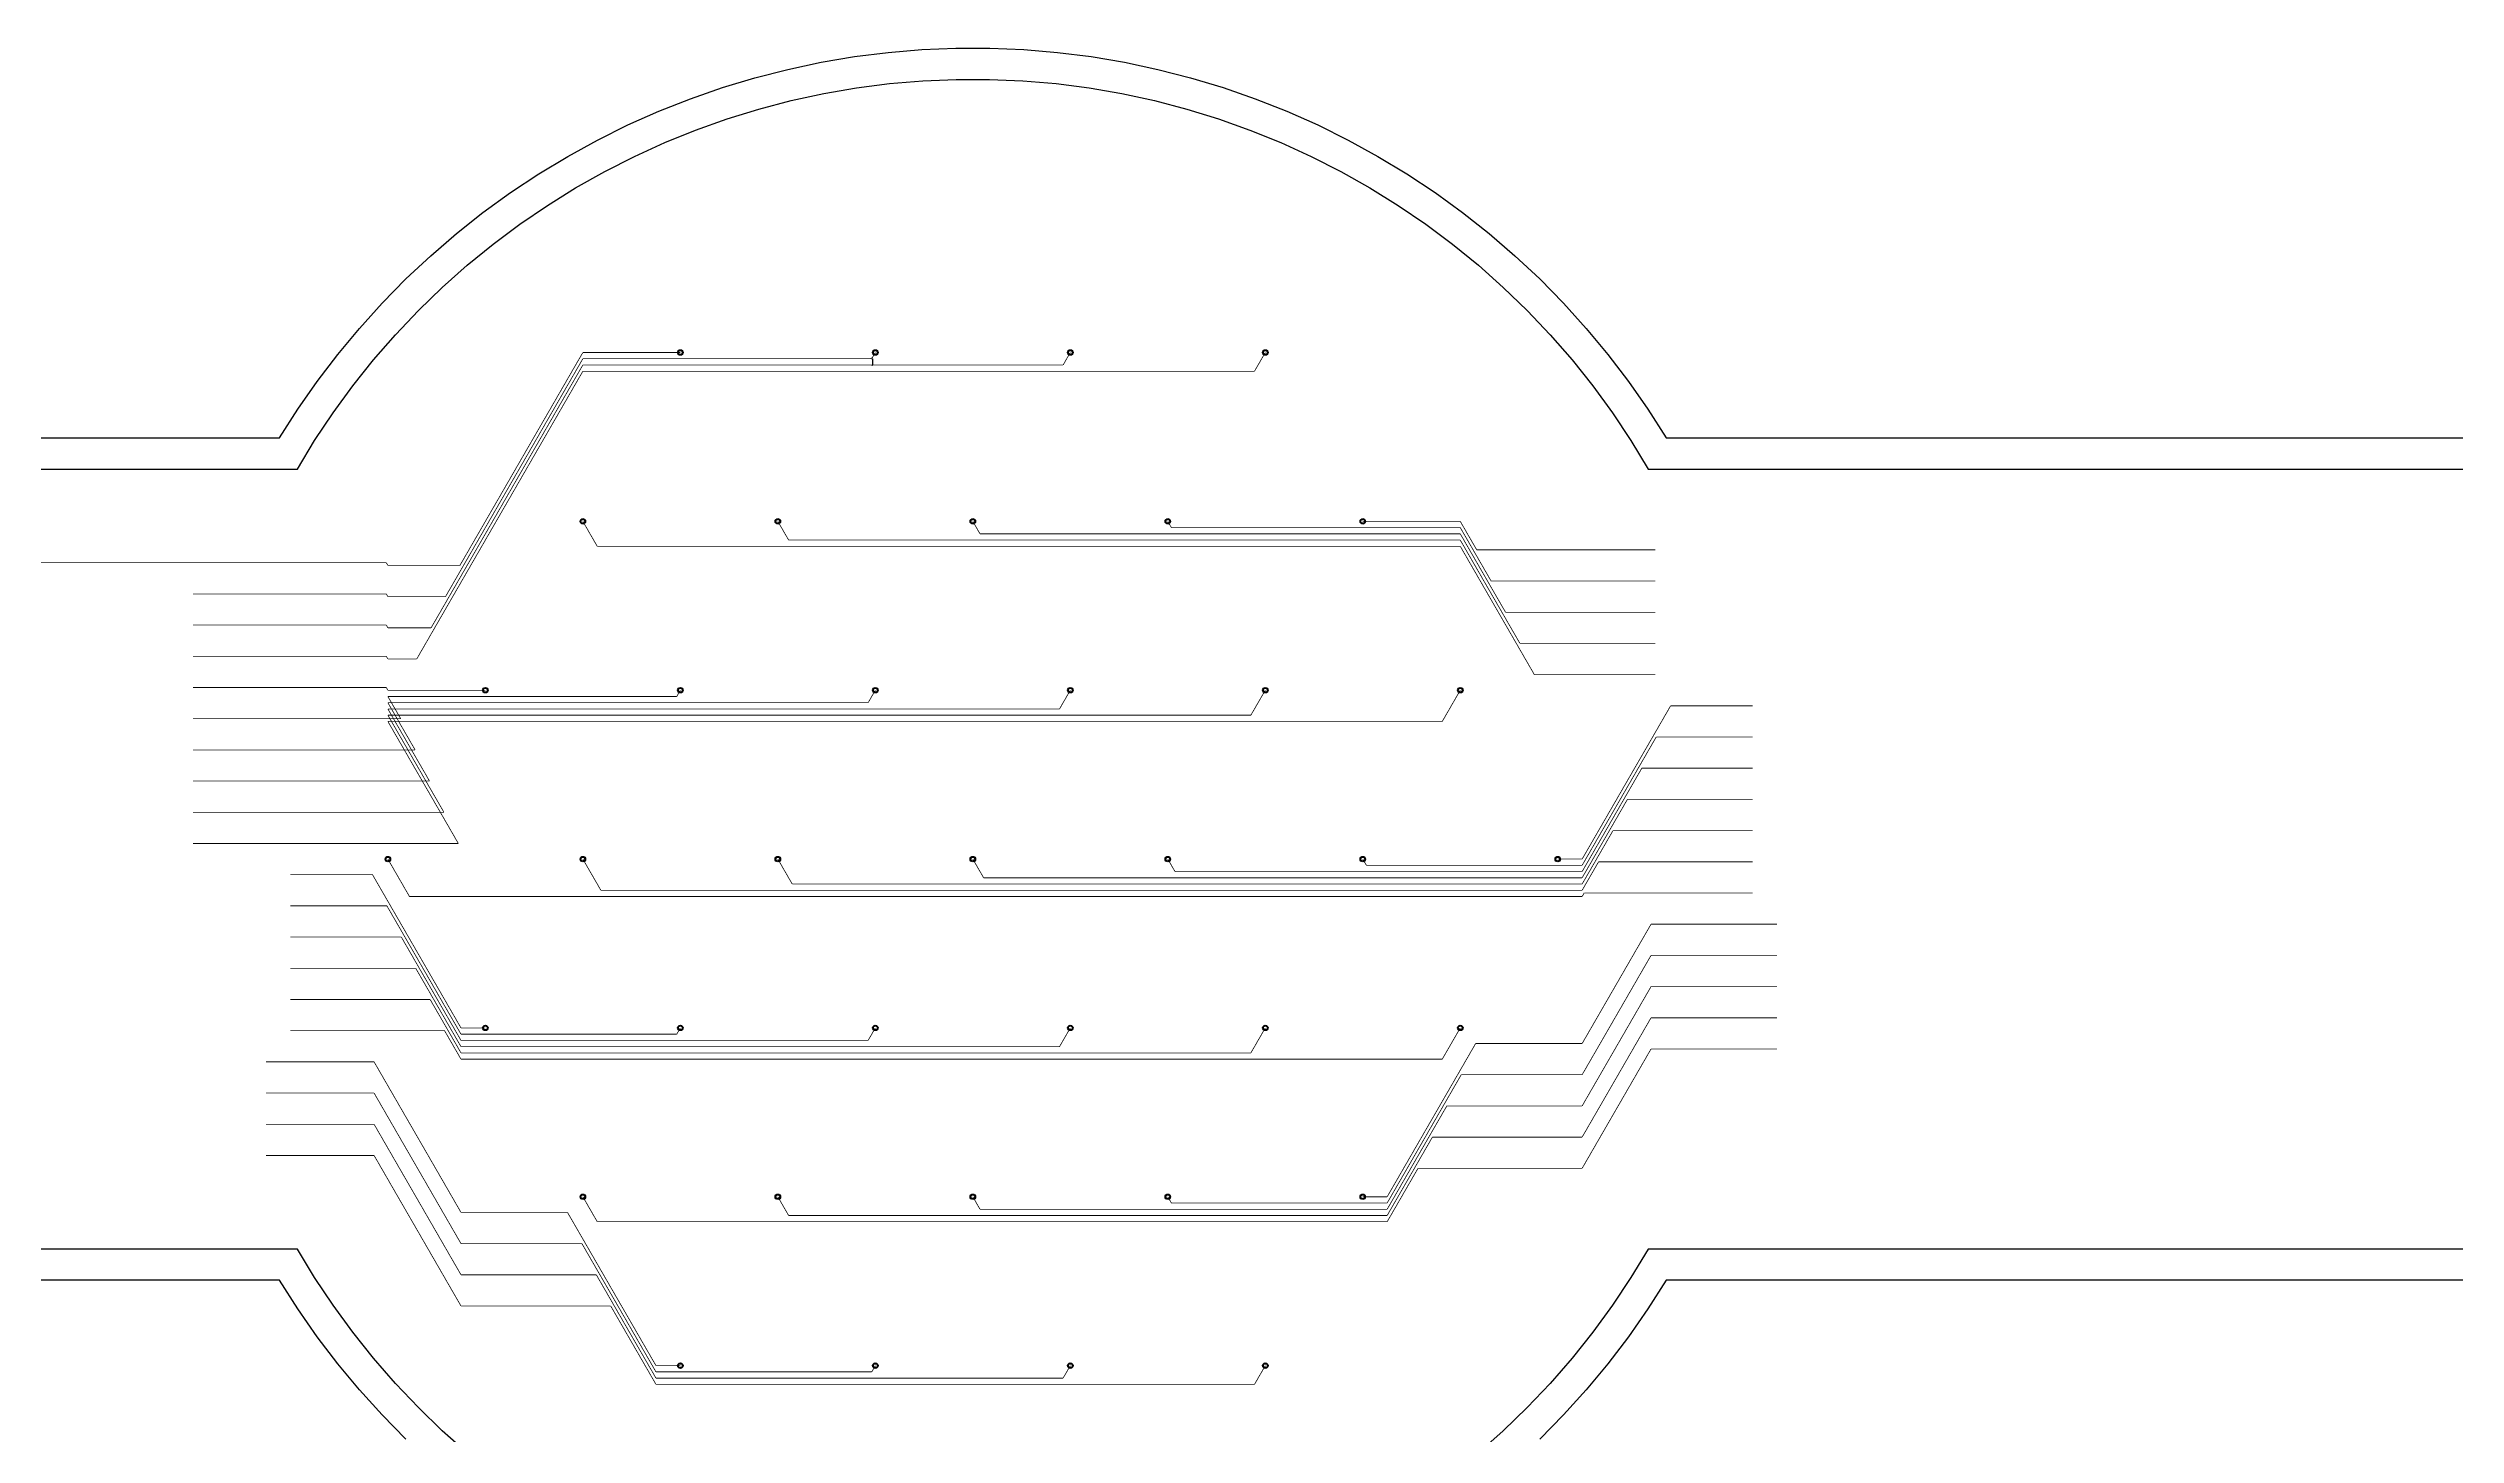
# Model space of a CAD drawing. Header units: metres. Extents: x -54999 to 54999, y -52014 to 54102.
# Drawn here: x -4214 to 26657, y 16311 to 34091 of the extents above; entities that cross this region are included whole.
import ezdxf

# ---------------------------------------------------------------- set-up
doc = ezdxf.new("R2010")
doc.units = ezdxf.units.M
for name, color, linetype in [('eDura_outline_ext', 6, 'Continuous'), ('eDura_outline_int', 6, 'Continuous'), ('etch', 3, 'Continuous'), ('metal', 4, 'Continuous')]:
    doc.layers.add(name, color=color, linetype=linetype)
doc.dimstyles.get("Standard").update_dxf_attribs({"dimtxt": 2.5, "dimasz": 2.5, "dimexe": 1.25, "dimexo": 0.625, "dimtad": 1, "dimdec": 0, "dimtxsty": 'Standard', "dimcen": 2.5, "dimadec": 0, "dimazin": 0, "dimtfac": 1, "dimtmove": 0, "dimatfit": 3, "dimarcsym": 0})

# ---------------------------------------------------------------- blocks, each defined once
blk = doc.blocks.new('*D20')
at = {"color": 0, "lineweight": -2, "transparency": 16777216}
for p, q in [((6346, 30108), (6356, 30108)), ((6346, 30028), (6356, 30028)), ((6355, 30106), (6355, 30031))]:
    blk.add_line(p, q, dxfattribs=at)
at = {"color": 0, "transparency": 16777216}
for points in [[(6355, 30106), (6356, 30106), (6355, 30108)], [(6355, 30031), (6356, 30031), (6355, 30028)]]:
    blk.add_solid(points, dxfattribs=at)
at = {"layer": 'Defpoints', "color": 0, "transparency": 16777216}
for p in [(6346, 30108), (6346, 30028), (6355, 30028)]:
    blk.add_point(p, dxfattribs=at)
at = {"color": 0, "transparency": 16777216, "insert": (6353, 30068), "char_height": 2.5, "attachment_point": 5, "rotation": 90}
blk.add_mtext('80', dxfattribs=at)

msp = doc.modelspace()

# ---------------------------------------------------------------- linework, layer by layer
at = {"layer": 'eDura_outline_ext'}
for points in [[(-21446.427, 29093.055), (-1246.427, 29093.055), (-1246.427, 29093.055), (-1012.834, 29460.02), (-764.099, 29816.895), (-500.657, 30163.057), (-222.97, 30497.899), (68.476, 30820.836), (373.172, 31131.302), (690.585, 31428.755), (1020.159, 31712.674), (1361.317, 31982.563), (1713.464, 32237.949), (2075.982, 32478.386), (2448.238, 32703.452), (2829.58, 32912.754), (3219.341, 33105.926), (3616.84, 33282.63), (4021.38, 33442.557), (4432.254, 33585.427), (4848.743, 33710.989), (5270.118, 33819.025), (5695.643, 33909.346), (6124.573, 33981.792), (6556.157, 34036.238), (6989.64, 34072.589), (7424.265, 34090.78), (7859.27, 34090.78), (8293.894, 34072.589), (8727.377, 34036.238), (9158.961, 33981.792), (9587.891, 33909.346), (10013.416, 33819.025), (10434.792, 33710.989), (10851.281, 33585.427), (11262.155, 33442.557), (11666.695, 33282.63), (12064.193, 33105.926), (12453.954, 32912.754), (12835.296, 32703.452), (13207.552, 32478.386), (13570.07, 32237.949), (13922.217, 31982.563), (14263.376, 31712.674), (14592.95, 31428.755), (14910.362, 31131.302), (15215.058, 30820.836), (15506.505, 30497.899), (15784.192, 30163.057), (16047.633, 29816.895), (16296.368, 29460.02), (16529.962, 29093.055), (16529.962, 29093.055), (36729.962, 29093.055)], [(373.172, 16254.807), (68.476, 16565.274), (-222.97, 16888.211), (-500.657, 17223.053), (-764.099, 17569.214), (-1012.834, 17926.09), (-1246.427, 18293.055), (-1246.427, 18293.055), (-21446.427, 18293.055)], [(36729.962, 18293.055), (16529.962, 18293.055), (16529.962, 18293.055), (16296.368, 17926.09), (16047.633, 17569.214), (15784.192, 17223.053), (15506.505, 16888.211), (15215.058, 16565.274), (14910.362, 16254.807)]]:
    msp.add_lwpolyline(points, dxfattribs=at)
at = {"layer": 'eDura_outline_int'}
for points in [[(-21018.487, 28693.055), (-1018.487, 28693.055), (-1018.487, 28693.055), (-796.928, 29058.538), (-559.955, 29414.221), (-308.001, 29759.453), (-41.524, 30093.604), (238.987, 30416.064), (533.021, 30726.242), (840.04, 31023.573), (1159.483, 31307.514), (1490.768, 31577.546), (1833.288, 31833.176), (2186.418, 32073.936), (2549.514, 32299.387), (2921.911, 32509.117), (3302.93, 32702.743), (3691.874, 32879.912), (4088.034, 33040.299), (4490.685, 33183.612), (4899.092, 33309.589), (5312.509, 33418), (5730.181, 33508.646), (6151.344, 33581.363), (6575.231, 33636.017), (7001.065, 33672.509), (7428.07, 33690.771), (7855.465, 33690.771), (8282.469, 33672.509), (8708.304, 33636.017), (9132.19, 33581.363), (9553.353, 33508.646), (9971.025, 33418), (10384.442, 33309.589), (10792.849, 33183.612), (11195.5, 33040.299), (11591.66, 32879.912), (11980.605, 32702.743), (12361.623, 32509.117), (12734.021, 32299.387), (13097.116, 32073.936), (13450.247, 31833.176), (13792.767, 31577.546), (14124.051, 31307.514), (14443.495, 31023.573), (14750.513, 30726.242), (15044.547, 30416.064), (15325.058, 30093.604), (15591.535, 29759.453), (15843.49, 29414.221), (16080.463, 29058.538), (16302.021, 28693.055), (16302.021, 28693.055), (36302.021, 28693.055)], [(1159.483, 16078.595), (840.04, 16362.536), (533.021, 16659.867), (238.987, 16970.046), (-41.524, 17292.505), (-308.001, 17626.656), (-559.955, 17971.888), (-796.928, 18327.571), (-1018.487, 18693.055), (-1018.487, 18693.055), (-21018.487, 18693.055)], [(36302.021, 18693.055), (16302.021, 18693.055), (16302.021, 18693.055), (16080.463, 18327.571), (15843.49, 17971.888), (15591.535, 17626.656), (15325.058, 17292.505), (15044.547, 16970.046), (14750.513, 16659.867), (14443.495, 16362.536), (14124.051, 16078.595)]]:
    msp.add_lwpolyline(points, dxfattribs=at)
at = {"layer": 'etch'}
for centre in [(3891.767, 30188.245), (6391.767, 30188.245), (8891.767, 30188.245), (11391.767, 30188.245), (2641.767, 28023.182), (5141.767, 28023.182), (7641.767, 28023.182), (10141.767, 28023.182), (12641.767, 28023.182), (1391.767, 25858.118), (3891.767, 25858.118), (6391.767, 25858.118), (8891.767, 25858.118), (11391.767, 25858.118), (13891.767, 25858.118), (141.767, 23693.055), (2641.767, 23693.055), (5141.767, 23693.055), (7641.767, 23693.055), (10141.767, 23693.055), (12641.767, 23693.055), (15141.767, 23693.055), (1391.767, 21527.991), (3891.767, 21527.991), (6391.767, 21527.991), (8891.767, 21527.991), (11391.767, 21527.991), (13891.767, 21527.991), (2641.767, 19362.928), (5141.767, 19362.928), (7641.767, 19362.928), (10141.767, 19362.928), (12641.767, 19362.928), (3891.767, 17197.864), (6391.767, 17197.864), (8891.767, 17197.864), (11391.767, 17197.864)]:
    msp.add_circle(centre, 25, dxfattribs=at)
at = {"layer": 'metal'}
for points in [[(2641.767, 29948.245, 10, 10, 0), (511.271, 26258.118, 10, 10, 0)], [(2641.767, 30028.245, 10, 10, 0), (696.023, 26658.118, 10, 10, 0)], [(2641.767, 30108.245, 10, 10, 0), (880.776, 27058.118, 10, 10, 0)], [(2641.767, 30188.245, 10, 10, 0), (1065.528, 27458.118, 10, 10, 0)], [(6391.767, 30188.245, 10, 10, 0), (6360.013, 30133.245, 10, 10, -0.267949192), (6316.712, 30108.245, 10, 10, 0), (2641.767, 30108.245, 10, 10, 0)], [(3891.767, 30188.245, 10, 10, 0), (2641.767, 30188.245, 10, 10, 0)], [(8799.391, 30028.245, 10, 10, 0), (2641.767, 30028.245, 10, 10, 0)], [(11253.203, 29948.245, 10, 10, 0), (2641.767, 29948.245, 10, 10, 0)], [(3891.767, 30188.245, 10, 10, 0), (3891.767, 30188.245, 10, 10, 0)], [(8891.767, 30188.245, 10, 10, 0), (8799.391, 30028.245, 10, 10, 0)], [(11391.767, 30188.245, 10, 10, 0), (11253.203, 29948.245, 10, 10, 0)], [(2641.767, 28023.182, 10, 10, 0), (2826.519, 27703.182, 10, 10, 0)], [(5141.767, 28023.182, 10, 10, 0), (5280.331, 27783.182, 10, 10, 0)], [(5280.331, 27783.182, 10, 10, 0), (13891.767, 27783.182, 10, 10, 0)], [(7641.767, 28023.182, 10, 10, 0), (7734.143, 27863.182, 10, 10, 0)], [(7734.143, 27863.182, 10, 10, 0), (13891.767, 27863.182, 10, 10, 0)], [(10141.767, 28023.182, 10, 10, 0), (10187.955, 27943.182, 10, 10, 0)], [(10187.955, 27943.182, 10, 10, 0), (13891.767, 27943.182, 10, 10, 0)], [(12641.767, 28023.182, 10, 10, 0), (12641.767, 28023.182, 10, 10, 0)], [(12641.767, 28023.182, 10, 10, 0), (13891.767, 28023.182, 10, 10, 0)], [(13891.767, 28023.182, 10, 10, 0), (14102.537, 27658.118, 10, 10, 0)], [(13891.767, 27943.182, 10, 10, 0), (14287.289, 27258.118, 10, 10, 0)], [(13891.767, 27863.182, 10, 10, 0), (14472.041, 26858.118, 10, 10, 0)], [(13891.767, 27783.182, 10, 10, 0), (14656.793, 26458.118, 10, 10, 0)], [(121.597, 27493.055, 10, 10, 0), (-15978.053, 27493.055, 10, 10, 0)], [(141.767, 27458.118, 10, 10, 0), (121.597, 27493.055, 10, 10, 0)], [(2826.519, 27703.182, 10, 10, 0), (13891.767, 27703.182, 10, 10, 0)], [(13891.767, 27703.182, 10, 10, 0), (14841.545, 26058.118, 10, 10, 0)], [(14102.537, 27658.118, 10, 10, 0), (16391.767, 27658.118, 10, 10, 0)], [(1065.528, 27458.118, 10, 10, 0), (141.767, 27458.118, 10, 10, 0)], [(141.767, 27458.118, 10, 10, 0), (141.767, 27458.118, 10, 10, 0)], [(14287.289, 27258.118, 10, 10, 0), (16391.767, 27258.118, 10, 10, 0)], [(121.597, 27093.055, 10, 10, 0), (-2358.233, 27093.055, 10, 10, 0)], [(141.767, 27058.118, 10, 10, 0), (121.597, 27093.055, 10, 10, 0)], [(880.776, 27058.118, 10, 10, 0), (141.767, 27058.118, 10, 10, 0)], [(141.767, 27058.118, 10, 10, 0), (141.767, 27058.118, 10, 10, 0)], [(14472.041, 26858.118, 10, 10, 0), (16391.767, 26858.118, 10, 10, 0)], [(121.597, 26693.055, 10, 10, 0), (-2358.233, 26693.055, 10, 10, 0)], [(141.767, 26658.118, 10, 10, 0), (121.597, 26693.055, 10, 10, 0)], [(696.023, 26658.118, 10, 10, 0), (141.767, 26658.118, 10, 10, 0)], [(141.767, 26658.118, 10, 10, 0), (141.767, 26658.118, 10, 10, 0)], [(121.597, 26293.055, 10, 10, 0), (-2358.233, 26293.055, 10, 10, 0)], [(141.767, 26258.118, 10, 10, 0), (121.597, 26293.055, 10, 10, 0)], [(511.271, 26258.118, 10, 10, 0), (141.767, 26258.118, 10, 10, 0)], [(141.767, 26258.118, 10, 10, 0), (141.767, 26258.118, 10, 10, 0)], [(14656.793, 26458.118, 10, 10, 0), (16391.767, 26458.118, 10, 10, 0)], [(14841.545, 26058.118, 10, 10, 0), (16391.767, 26058.118, 10, 10, 0)], [(121.597, 25893.055, 10, 10, 0), (-2358.233, 25893.055, 10, 10, 0)], [(141.767, 25858.118, 10, 10, 0), (121.597, 25893.055, 10, 10, 0)], [(1391.767, 25858.118, 10, 10, 0), (141.767, 25858.118, 10, 10, 0)], [(3845.579, 25778.118, 10, 10, 0), (141.767, 25778.118, 10, 10, 0)], [(141.767, 25778.118, 10, 10, 0), (306.349, 25493.055, 10, 10, 0)], [(6299.391, 25698.118, 10, 10, 0), (141.767, 25698.118, 10, 10, 0)], [(141.767, 25698.118, 10, 10, 0), (491.101, 25093.055, 10, 10, 0)], [(8753.203, 25618.118, 10, 10, 0), (141.767, 25618.118, 10, 10, 0)], [(141.767, 25618.118, 10, 10, 0), (675.853, 24693.055, 10, 10, 0)], [(1391.767, 25858.118, 10, 10, 0), (1391.767, 25858.118, 10, 10, 0)], [(3891.767, 25858.118, 10, 10, 0), (3845.579, 25778.118, 10, 10, 0)], [(6391.767, 25858.118, 10, 10, 0), (6299.391, 25698.118, 10, 10, 0)], [(8891.767, 25858.118, 10, 10, 0), (8753.203, 25618.118, 10, 10, 0)], [(11391.767, 25858.118, 10, 10, 0), (11207.015, 25538.118, 10, 10, 0)], [(13891.767, 25858.118, 10, 10, 0), (13660.827, 25458.118, 10, 10, 0)], [(15454.267, 23693.055, 10, 10, 0), (16588.797, 25658.118, 10, 10, 0)], [(16588.797, 25658.118, 10, 10, 0), (17641.767, 25658.118, 10, 10, 0)], [(306.349, 25493.055, 10, 10, 0), (-2358.233, 25493.055, 10, 10, 0)], [(11207.015, 25538.118, 10, 10, 0), (141.767, 25538.118, 10, 10, 0)], [(141.767, 25538.118, 10, 10, 0), (860.605, 24293.055, 10, 10, 0)], [(13660.827, 25458.118, 10, 10, 0), (141.767, 25458.118, 10, 10, 0)], [(141.767, 25458.118, 10, 10, 0), (1045.357, 23893.055, 10, 10, 0)], [(491.101, 25093.055, 10, 10, 0), (-2358.233, 25093.055, 10, 10, 0)], [(15454.267, 23613.055, 10, 10, 0), (16404.045, 25258.118, 10, 10, 0)], [(16404.045, 25258.118, 10, 10, 0), (17641.767, 25258.118, 10, 10, 0)], [(675.853, 24693.055, 10, 10, 0), (-2358.233, 24693.055, 10, 10, 0)], [(15454.267, 23533.055, 10, 10, 0), (16219.293, 24858.118, 10, 10, 0)], [(16219.293, 24858.118, 10, 10, 0), (17641.767, 24858.118, 10, 10, 0)], [(15454.267, 23453.055, 10, 10, 0), (16034.541, 24458.118, 10, 10, 0)], [(16034.541, 24458.118, 10, 10, 0), (17641.767, 24458.118, 10, 10, 0)], [(860.605, 24293.055, 10, 10, 0), (-2358.233, 24293.055, 10, 10, 0)], [(1045.357, 23893.055, 10, 10, 0), (-2358.233, 23893.055, 10, 10, 0)], [(15454.267, 23373.055, 10, 10, 0), (15849.789, 24058.118, 10, 10, 0)], [(15849.789, 24058.118, 10, 10, 0), (17641.767, 24058.118, 10, 10, 0)], [(-55.263, 23493.055, 10, 10, 0), (-1108.233, 23493.055, 10, 10, 0)], [(1079.267, 21527.991, 10, 10, 0), (-55.263, 23493.055, 10, 10, 0)], [(141.767, 23693.055, 10, 10, 0), (418.895, 23213.055, 10, 10, 0)], [(2641.767, 23693.055, 10, 10, 0), (2872.707, 23293.055, 10, 10, 0)], [(5141.767, 23693.055, 10, 10, 0), (5326.519, 23373.055, 10, 10, 0)], [(7641.767, 23693.055, 10, 10, 0), (7780.331, 23453.055, 10, 10, 0)], [(10141.767, 23693.055, 10, 10, 0), (10234.143, 23533.055, 10, 10, 0)], [(10234.143, 23533.055, 10, 10, 0), (15454.267, 23533.055, 10, 10, 0)], [(12641.767, 23693.055, 10, 10, 0), (12687.955, 23613.055, 10, 10, 0)], [(12687.955, 23613.055, 10, 10, 0), (15454.267, 23613.055, 10, 10, 0)], [(15141.767, 23693.055, 10, 10, 0), (15141.767, 23693.055, 10, 10, 0)], [(15141.767, 23693.055, 10, 10, 0), (15454.267, 23693.055, 10, 10, 0)], [(15454.267, 23293.055, 10, 10, 0), (15665.037, 23658.118, 10, 10, 0)], [(15665.037, 23658.118, 10, 10, 0), (17641.767, 23658.118, 10, 10, 0)], [(418.895, 23213.055, 10, 10, 0), (15454.267, 23213.055, 10, 10, 0)], [(2872.707, 23293.055, 10, 10, 0), (15454.267, 23293.055, 10, 10, 0)], [(5326.519, 23373.055, 10, 10, 0), (15454.267, 23373.055, 10, 10, 0)], [(7780.331, 23453.055, 10, 10, 0), (15454.267, 23453.055, 10, 10, 0)], [(15454.267, 23213.055, 10, 10, 0), (15480.285, 23258.118, 10, 10, 0)], [(15480.285, 23258.118, 10, 10, 0), (17641.767, 23258.118, 10, 10, 0)], [(129.489, 23093.055, 10, 10, 0), (-1108.233, 23093.055, 10, 10, 0)], [(1079.267, 21447.991, 10, 10, 0), (129.489, 23093.055, 10, 10, 0)], [(15454.267, 21327.991, 10, 10, 0), (16337.686, 22858.118, 10, 10, 0)], [(16337.686, 22858.118, 10, 10, 0), (17954.267, 22858.118, 10, 10, 0)], [(314.241, 22693.055, 10, 10, 0), (-1108.233, 22693.055, 10, 10, 0)], [(1079.267, 21367.991, 10, 10, 0), (314.241, 22693.055, 10, 10, 0)], [(498.993, 22293.055, 10, 10, 0), (-1108.233, 22293.055, 10, 10, 0)], [(1079.267, 21287.991, 10, 10, 0), (498.993, 22293.055, 10, 10, 0)], [(15454.267, 20927.991, 10, 10, 0), (16337.686, 22458.118, 10, 10, 0)], [(16337.686, 22458.118, 10, 10, 0), (17954.267, 22458.118, 10, 10, 0)], [(15454.267, 20527.991, 10, 10, 0), (16337.686, 22058.118, 10, 10, 0)], [(16337.686, 22058.118, 10, 10, 0), (17954.267, 22058.118, 10, 10, 0)], [(683.746, 21893.055, 10, 10, 0), (-1108.233, 21893.055, 10, 10, 0)], [(1079.267, 21207.991, 10, 10, 0), (683.746, 21893.055, 10, 10, 0)], [(15454.267, 20127.991, 10, 10, 0), (16337.686, 21658.118, 10, 10, 0)], [(16337.686, 21658.118, 10, 10, 0), (17954.267, 21658.118, 10, 10, 0)], [(868.498, 21493.055, 10, 10, 0), (-1108.233, 21493.055, 10, 10, 0)], [(1079.267, 21127.991, 10, 10, 0), (868.498, 21493.055, 10, 10, 0)], [(1391.767, 21527.991, 10, 10, 0), (1079.267, 21527.991, 10, 10, 0)], [(3845.579, 21447.991, 10, 10, 0), (1079.267, 21447.991, 10, 10, 0)], [(6299.391, 21367.991, 10, 10, 0), (1079.267, 21367.991, 10, 10, 0)], [(1391.767, 21527.991, 10, 10, 0), (1391.767, 21527.991, 10, 10, 0)], [(3891.767, 21527.991, 10, 10, 0), (3845.579, 21447.991, 10, 10, 0)], [(6391.767, 21527.991, 10, 10, 0), (6299.391, 21367.991, 10, 10, 0)], [(8891.767, 21527.991, 10, 10, 0), (8753.203, 21287.991, 10, 10, 0)], [(11391.767, 21527.991, 10, 10, 0), (11207.015, 21207.991, 10, 10, 0)], [(12954.267, 19362.928, 10, 10, 0), (14088.797, 21327.991, 10, 10, 0)], [(13891.767, 21527.991, 10, 10, 0), (13660.827, 21127.991, 10, 10, 0)], [(14088.797, 21327.991, 10, 10, 0), (15454.267, 21327.991, 10, 10, 0)], [(15454.267, 21327.991, 10, 10, 0), (15454.267, 21327.991, 10, 10, 0)], [(-35.092, 21093.055, 10, 10, 0), (-1420.733, 21093.055, 10, 10, 0)], [(1079.267, 19162.928, 10, 10, 0), (-35.092, 21093.055, 10, 10, 0)], [(8753.203, 21287.991, 10, 10, 0), (1079.267, 21287.991, 10, 10, 0)], [(11207.015, 21207.991, 10, 10, 0), (1079.267, 21207.991, 10, 10, 0)], [(13660.827, 21127.991, 10, 10, 0), (1079.267, 21127.991, 10, 10, 0)], [(15454.267, 19727.991, 10, 10, 0), (16337.686, 21258.118, 10, 10, 0)], [(16337.686, 21258.118, 10, 10, 0), (17954.267, 21258.118, 10, 10, 0)], [(-35.092, 20693.055, 10, 10, 0), (-1420.733, 20693.055, 10, 10, 0)], [(1079.267, 18762.928, 10, 10, 0), (-35.092, 20693.055, 10, 10, 0)], [(12954.267, 19282.928, 10, 10, 0), (13904.045, 20927.991, 10, 10, 0)], [(13904.045, 20927.991, 10, 10, 0), (15454.267, 20927.991, 10, 10, 0)], [(15454.267, 20927.991, 10, 10, 0), (15454.267, 20927.991, 10, 10, 0)], [(12954.267, 19202.928, 10, 10, 0), (13719.293, 20527.991, 10, 10, 0)], [(13719.293, 20527.991, 10, 10, 0), (15454.267, 20527.991, 10, 10, 0)], [(15454.267, 20527.991, 10, 10, 0), (15454.267, 20527.991, 10, 10, 0)], [(-35.092, 20293.055, 10, 10, 0), (-1420.733, 20293.055, 10, 10, 0)], [(1079.267, 18362.928, 10, 10, 0), (-35.092, 20293.055, 10, 10, 0)], [(12954.267, 19122.928, 10, 10, 0), (13534.541, 20127.991, 10, 10, 0)], [(13534.541, 20127.991, 10, 10, 0), (15454.267, 20127.991, 10, 10, 0)], [(15454.267, 20127.991, 10, 10, 0), (15454.267, 20127.991, 10, 10, 0)], [(-35.092, 19893.055, 10, 10, 0), (-1420.733, 19893.055, 10, 10, 0)], [(1079.267, 17962.928, 10, 10, 0), (-35.092, 19893.055, 10, 10, 0)], [(12954.267, 19042.928, 10, 10, 0), (13349.789, 19727.991, 10, 10, 0)], [(13349.789, 19727.991, 10, 10, 0), (15454.267, 19727.991, 10, 10, 0)], [(15454.267, 19727.991, 10, 10, 0), (15454.267, 19727.991, 10, 10, 0)], [(2444.737, 19162.928, 10, 10, 0), (1079.267, 19162.928, 10, 10, 0)], [(1079.267, 19162.928, 10, 10, 0), (1079.267, 19162.928, 10, 10, 0)], [(3579.267, 17197.864, 10, 10, 0), (2444.737, 19162.928, 10, 10, 0)], [(2641.767, 19362.928, 10, 10, 0), (2826.519, 19042.928, 10, 10, 0)], [(5141.767, 19362.928, 10, 10, 0), (5280.331, 19122.928, 10, 10, 0)], [(7641.767, 19362.928, 10, 10, 0), (7734.143, 19202.928, 10, 10, 0)], [(7734.143, 19202.928, 10, 10, 0), (12954.267, 19202.928, 10, 10, 0)], [(10141.767, 19362.928, 10, 10, 0), (10187.955, 19282.928, 10, 10, 0)], [(10187.955, 19282.928, 10, 10, 0), (12954.267, 19282.928, 10, 10, 0)], [(12641.767, 19362.928, 10, 10, 0), (12641.767, 19362.928, 10, 10, 0)], [(12641.767, 19362.928, 10, 10, 0), (12954.267, 19362.928, 10, 10, 0)], [(2826.519, 19042.928, 10, 10, 0), (12954.267, 19042.928, 10, 10, 0)], [(5280.331, 19122.928, 10, 10, 0), (12954.267, 19122.928, 10, 10, 0)], [(2629.489, 18762.928, 10, 10, 0), (1079.267, 18762.928, 10, 10, 0)], [(1079.267, 18762.928, 10, 10, 0), (1079.267, 18762.928, 10, 10, 0)], [(3579.267, 17117.864, 10, 10, 0), (2629.489, 18762.928, 10, 10, 0)], [(2814.241, 18362.928, 10, 10, 0), (1079.267, 18362.928, 10, 10, 0)], [(1079.267, 18362.928, 10, 10, 0), (1079.267, 18362.928, 10, 10, 0)], [(3579.267, 17037.864, 10, 10, 0), (2814.241, 18362.928, 10, 10, 0)], [(2998.993, 17962.928, 10, 10, 0), (1079.267, 17962.928, 10, 10, 0)], [(1079.267, 17962.928, 10, 10, 0), (1079.267, 17962.928, 10, 10, 0)], [(3579.267, 16957.864, 10, 10, 0), (2998.993, 17962.928, 10, 10, 0)], [(3891.767, 17197.864, 10, 10, 0), (3579.267, 17197.864, 10, 10, 0)], [(6345.579, 17117.864, 10, 10, 0), (3579.267, 17117.864, 10, 10, 0)], [(8799.391, 17037.864, 10, 10, 0), (3579.267, 17037.864, 10, 10, 0)], [(3891.767, 17197.864, 10, 10, 0), (3891.767, 17197.864, 10, 10, 0)], [(6391.767, 17197.864, 10, 10, 0), (6345.579, 17117.864, 10, 10, 0)], [(8891.767, 17197.864, 10, 10, 0), (8799.391, 17037.864, 10, 10, 0)], [(11391.767, 17197.864, 10, 10, 0), (11253.203, 16957.864, 10, 10, 0)], [(11253.203, 16957.864, 10, 10, 0), (3579.267, 16957.864, 10, 10, 0)]]:
    msp.add_lwpolyline(points, format="xyseb", dxfattribs=at)
for centre in [(3891.767, 30188.245), (6391.767, 30188.245), (8891.767, 30188.245), (11391.767, 30188.245), (2641.767, 28023.182), (5141.767, 28023.182), (7641.767, 28023.182), (10141.767, 28023.182), (12641.767, 28023.182), (1391.767, 25858.118), (3891.767, 25858.118), (6391.767, 25858.118), (8891.767, 25858.118), (11391.767, 25858.118), (13891.767, 25858.118), (141.767, 23693.055), (2641.767, 23693.055), (5141.767, 23693.055), (7641.767, 23693.055), (10141.767, 23693.055), (12641.767, 23693.055), (15141.767, 23693.055), (1391.767, 21527.991), (3891.767, 21527.991), (6391.767, 21527.991), (8891.767, 21527.991), (11391.767, 21527.991), (13891.767, 21527.991), (2641.767, 19362.928), (5141.767, 19362.928), (7641.767, 19362.928), (10141.767, 19362.928), (12641.767, 19362.928), (3891.767, 17197.864), (6391.767, 17197.864), (8891.767, 17197.864), (11391.767, 17197.864)]:
    msp.add_circle(centre, 35, dxfattribs=at)

# ---------------------------------------------------------------- dimensions: what is measured, and where the dimension line sits
dim = msp.add_linear_dim(base=(6355.182, 30028.245), p1=(6345.579, 30108.245), p2=(6345.579, 30028.245), angle=90, dimstyle='Standard', override={"dimdec": 2, "dimfxl": 1})
dim.commit()
dim.dimension.update_dxf_attribs({"geometry": '*D20', "text_midpoint": (6353.307, 30068.245)})

doc.saveas('drawing.dxf')
